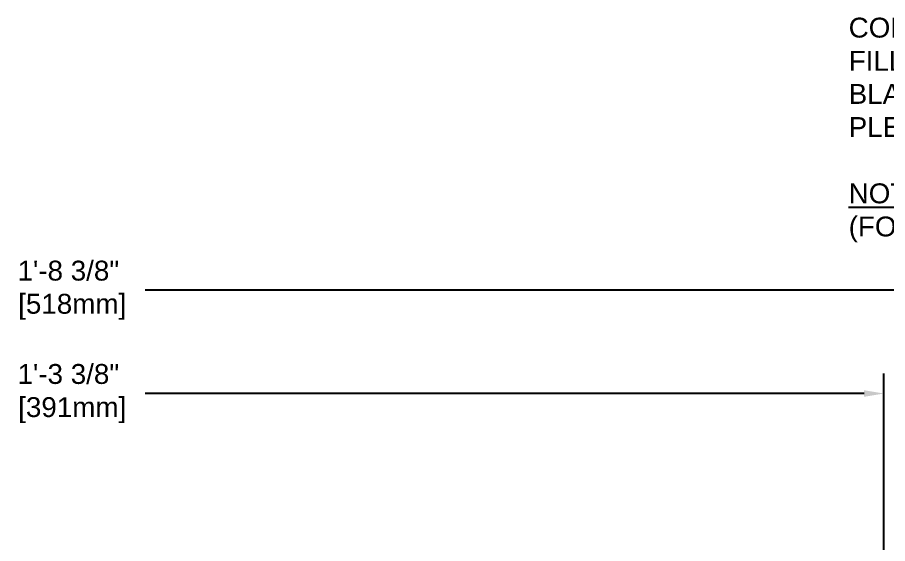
# Model space of a CAD drawing. Header units: inches. Extents: x -3.7 to 45.7, y -2.4 to 8.
# Drawn here: x 8.51 to 16.72, y 3 to 7.97 of the extents above; entities that cross this region are included whole.
import ezdxf

# ---------------------------------------------------------------- set-up
doc = ezdxf.new("R2010")
doc.units = ezdxf.units.IN
doc.header["$MEASUREMENT"] = 0
doc.layers.add('dimensions', color=3, linetype='Continuous')
doc.layers.add('Text', color=2, linetype='Continuous')
doc.styles.add('ARIAL', font='arial.ttf')
doc.dimstyles.new('Arial', dxfattribs={"dimtxt": 0.1875, "dimasz": 0.1875, "dimexe": 0.1875, "dimexo": 0.1875, "dimgap": 0.1875, "dimtad": 0, "dimtih": 1, "dimtoh": 1, "dimdec": 4, "dimzin": 0, "dimdsep": 46, "dimlunit": 4, "dimtxsty": 'ARIAL', "dimcen": 0.09, "dimadec": 0, "dimazin": 0, "dimtfac": 1, "dimtdec": 4, "dimtofl": 0, "dimtmove": 0, "dimatfit": 3, "dimfxl": 0, "dimfrac": 2, "dimtolj": 1, "dimtzin": 0, "dimarcsym": 0})

# ---------------------------------------------------------------- blocks, each defined once
blk = doc.blocks.new('*D0')
at = {"layer": 'DEFPOINTS', "color": 0}
for p in [(16.6813, 4.418), (1.3063, 2.0078), (16.6813, 1.9028)]:
    blk.add_point(p, dxfattribs=at)
at = {"layer": 'dimensions', "color": 0, "lineweight": -2}
for p, q in [((1.3063, 2.1953), (1.3063, 4.6055)), ((16.6813, 2.0903), (16.6813, 4.6055)), ((1.4938, 4.418), (8.2689, 4.418)), ((16.4938, 4.418), (9.7187, 4.418))]:
    blk.add_line(p, q, dxfattribs=at)
at = {"layer": 'dimensions', "color": 0}
for points in [[(1.4938, 4.4493), (1.4938, 4.3868), (1.3063, 4.418)], [(16.4938, 4.4493), (16.4938, 4.3868), (16.6813, 4.418)]]:
    blk.add_solid(points, dxfattribs=at)
at = {"layer": 'dimensions', "color": 0, "insert": (8.9938, 4.418), "char_height": 0.1875, "attachment_point": 5, "style": 'ARIAL'}
blk.add_mtext('\\A1;1\'-3 3/8"\\P [391mm]', dxfattribs=at)
blk = doc.blocks.new('*D1')
at = {"layer": 'DEFPOINTS', "color": 0}
for p in [(19.189, 5.3926), (-1.2014, 2.0179), (19.189, 2.0179)]:
    blk.add_point(p, dxfattribs=at)
at = {"layer": 'dimensions', "color": 0, "lineweight": -2}
for p, q in [((-1.2014, 2.2054), (-1.2014, 5.5801)), ((19.189, 2.2054), (19.189, 5.5801)), ((-1.0139, 5.3926), (8.2689, 5.3926)), ((19.0015, 5.3926), (9.7187, 5.3926))]:
    blk.add_line(p, q, dxfattribs=at)
at = {"layer": 'dimensions', "color": 0}
for points in [[(-1.0139, 5.4238), (-1.0139, 5.3613), (-1.2014, 5.3926)], [(19.0015, 5.4238), (19.0015, 5.3613), (19.189, 5.3926)]]:
    blk.add_solid(points, dxfattribs=at)
at = {"layer": 'dimensions', "color": 0, "insert": (8.9938, 5.3926), "char_height": 0.1875, "attachment_point": 5, "style": 'ARIAL'}
blk.add_mtext('\\A1;1\'-8 3/8"\\P [518mm]', dxfattribs=at)

msp = doc.modelspace()

# ---------------------------------------------------------------- texts
at = {"layer": 'Text', "insert": (16.34919, 7.9626), "char_height": 0.25, "width": 7.03125, "attachment_point": 1, "style": 'ARIAL'}
msp.add_mtext('{\\H0.75x;COLOR:\\L                           \\l   \\~\\PFILLER COLORS AVAILABLE:\\PBLACK, GRAY, TAN, OR BRONZE\\PPLEASE SPECIFY\\~\\P\\P\\LNOTE:\\l ONLY BLACK IS UV RESISTANT\\P(FOR EXTERIOR USE) }', dxfattribs=at)

# ---------------------------------------------------------------- dimensions: what is measured, and where the dimension line sits
at = {"layer": 'dimensions'}
for base, p1, p2, picture, middle in [((19.18901, 5.39258), (-1.20138, 2.01795), (19.18901, 2.01795), '*D1', (8.99381, 5.39258)), ((16.68131, 4.41802), (1.30631, 2.00785), (16.68131, 1.90285), '*D0', (8.99381, 4.41802))]:
    dim = msp.add_linear_dim(base=base, p1=p1, p2=p2, dimstyle='Arial', override={"dimpost": '\\X'}, dxfattribs=at)
    dim.commit()
    dim.dimension.update_dxf_attribs({"geometry": picture, "text_midpoint": middle, "dimtype": 160})

doc.saveas('drawing.dxf')
